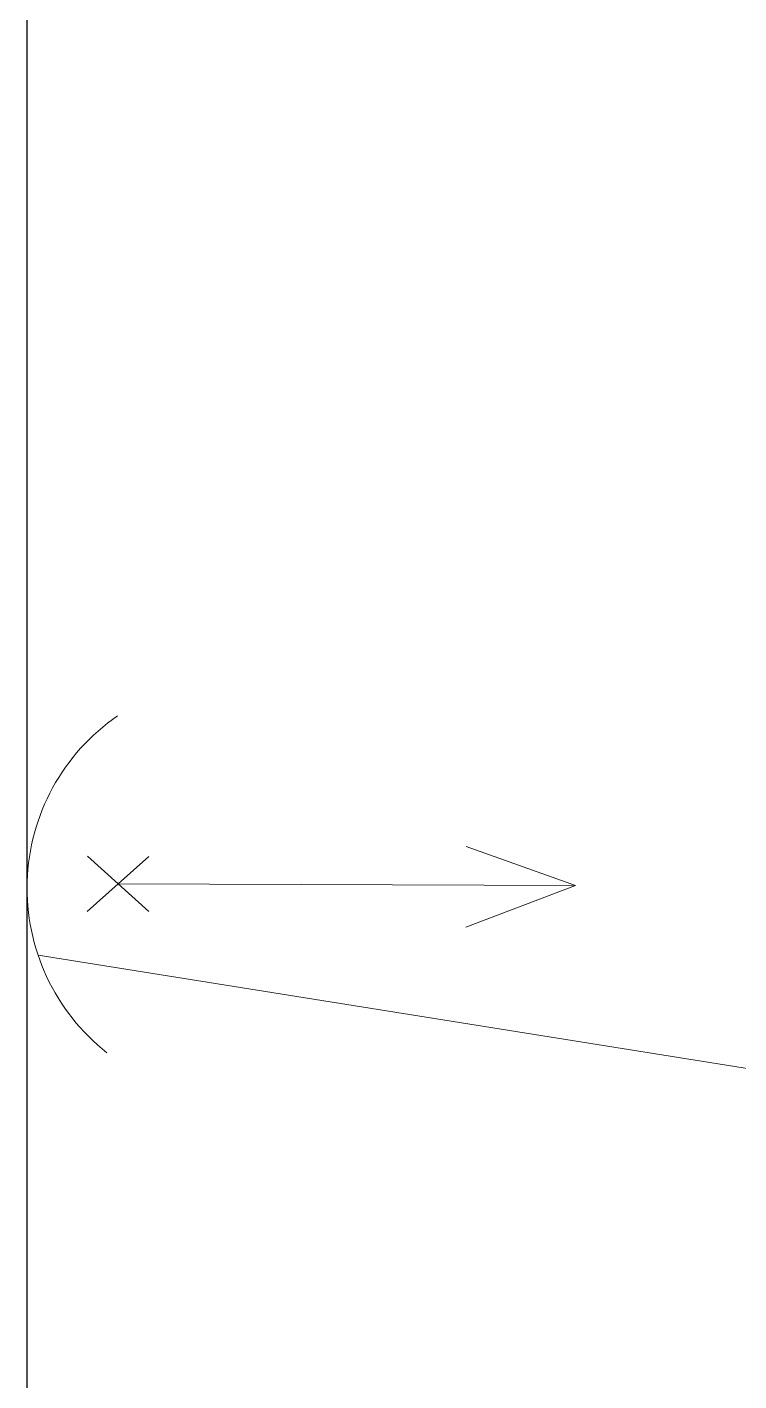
# Model space of a CAD drawing. Header units: millimetres. Extents: x -345369 to 252202, y 74562 to 424723.
# Drawn here: x -338824 to -338481, y 215572 to 216224 of the extents above; entities that cross this region are included whole.
import ezdxf

# ---------------------------------------------------------------- set-up
doc = ezdxf.new("R2010")
doc.units = ezdxf.units.MM
doc.layers.add('красный', color=1, linetype='Continuous', lineweight=13)

msp = doc.modelspace()

# ---------------------------------------------------------------- hatches: boundary and pattern name
at = {"lineweight": 20}
h = msp.add_hatch(dxfattribs=at)
h.set_pattern_fill('AR-CONC', color=256, scale=2.5)
h.set_pattern_definition([(50, (-467359.26, -150275.32), (455.46167, -39.8477), [47.625, -523.875]), (355, (-467359.26, -150275.3), (-88.10855, 477.6421), [38.1, -419.10146]), (100.45144, (-467321.3, -150278.64), (367.3531, 437.7944), [40.475, -445.2256]), (46.1842, (-467359.26, -150148.3), (677.6976, -105.1058), [71.4375, -785.8125]), (96.63556, (-467302.8, -150157.1), (593.5103, 618.5653), [60.7126, -667.839]), (351.18415, (-467359.26, -150148.3), (593.5103, 618.5653), [57.1499, -628.6493]), (21, (-467295.76, -150180.07), (379.03598, -255.663), [47.625, -523.875]), (326, (-467295.76, -150180.07), (154.50507, 460.4699), [38.1, -419.1]), (71.45144, (-467264.17, -150201.38), (533.54105, 204.8069), [40.475, -445.22484]), (37.5, (-467359.26, -150275.32), (7.72151, 211.3876), [0, -414.02, 0, -425.45, 0, -420.6875]), (7.5, (-467359.26, -150275.32), (167.04916, 250.45144), [0, -242.57, 0, -404.495, 0, -160.3375]), (327.5, (-467500.86, -150275.32), (338.97649, -14.32186), [0, -158.75, 0, -495.3, 0, -657.225]), (317.5, (-467564.36, -150275.32), (370.32295, 63.56623), [0, -206.375, 0, -328.93, 0, -466.725])])
h.paths.add_polyline_path([(-304063.043096, 215112.578109), (-307699.012508, 215112.578109, -0.1277607606), (-308283.032856, 215264.284146, -0.0634386493), (-309473.911787, 215112.578109), (-328372.904858, 215112.578109, -0.0639917581), (-329573.913186, 215266.919397, -0.1289028012), (-330162.638807, 215112.578109), (-333783.77355, 215112.578109, 0.034557613), (-333077.955336, 214412.578109), (-304768.861309, 214412.578109, 0.034557613)])
h.paths.add_polyline_path([(-299008.962601, 215112.578109), (-304063.043096, 215112.578109, -0.034557613), (-304768.861309, 214412.578109, -0.2679491924), (-303729.630825, 213812.578109), (-301729.630825, 213812.578109, -0.2679491924), (-300690.40034, 214412.578109), (-299008.962601, 214412.578109)])
h.paths.add_polyline_path([(-333783.77355, 215112.578109), (-338824.224375, 215112.578109), (-338824.224375, 214412.578109), (-333077.955336, 214412.578109, -0.034557613)])
edge = h.paths.add_edge_path()
edge.add_line((-310261.810123, 215712.578109), (-310326.896758, 215469.5409))
edge.add_line((-310326.896758, 215469.5409), (-310931.394891, 215631.428661))
edge.add_line((-310931.394891, 215631.428661), (-310909.662645, 215712.578109))
edge.add_line((-310909.662645, 215712.578109), (-329123.408323, 215712.578109))
edge.add_arc((-330162.638807, 216312.578109), 1200, 299.380333506, 330, ccw=False)
edge.add_arc((-328372.904858, 219862.578109), 4750, 255.354138888, 270)
edge.add_line((-328372.904858, 215112.578109), (-309473.911787, 215112.578109))
edge.add_arc((-309473.911787, 219862.578109), 4750, 270, 284.519610429)
edge.add_arc((-307699.012508, 216312.578109), 1200, 210, 240.877162167, ccw=False)
edge.add_line((-308738.242993, 215712.578109), (-310261.810123, 215712.578109))

# ---------------------------------------------------------------- linework, layer by layer
at = {"color": 1, "lineweight": 25}
msp.add_line((-338824.224375, 210612.578109), (-338824.224375, 218740.21359), dxfattribs=at)
at = {"color": 1, "lineweight": 20}
for p, q in [((-338824.224375, 210612.578109), (-338824.224375, 215812.578109)), ((-338818.954828, 215777.044657), (-338221.660619, 215681.684548))]:
    msp.add_line(p, q, dxfattribs=at)
at = {"layer": 'красный', "color": 1, "lineweight": 20}
for p, q in [((-338559.88702, 215810.604275), (-338612.613659, 215829.528258)), ((-338780.385064, 215811.441318), (-338795.134846, 215824.797651)), ((-338780.385064, 215811.441318), (-338765.534303, 215824.685282)), ((-338780.385064, 215811.441318), (-338795.235825, 215798.197353)), ((-338780.385064, 215811.441318), (-338765.635281, 215798.084985)), ((-338780.385064, 215811.441318), (-338559.88702, 215810.604275)), ((-338612.761207, 215790.660345), (-338559.88702, 215810.604275))]:
    msp.add_line(p, q, dxfattribs=at)
msp.add_arc((-338723.321513, 215809.384364), 100.953393, 124.593587229, 231.780608026, dxfattribs=at)

doc.saveas('drawing.dxf')
